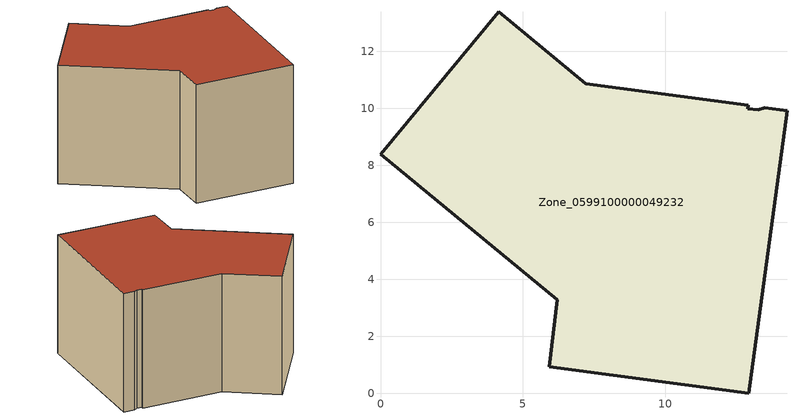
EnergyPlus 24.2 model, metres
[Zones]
Zone_0599100000049232
 floor ground (C_G): 13.49,10.02 14.27,9.92 12.93,0 5.93,0.92 6.21,3.27 0,8.39 4.16,13.38 7.21,10.85 12.91,10.1 12.89,9.98 13.25,9.94 z0
 wall outside (C_F): 5.93,0.92 12.93,0 14.27,9.92 13.49,10.02 13.25,9.94 12.89,9.98 12.91,10.1 7.21,10.85 4.16,13.38 0,8.39 6.21,3.27 5.93,0.92 z0:8.56
 roof outside (C_R): 14.27,9.92 13.49,10.02 13.25,9.94 12.89,9.98 12.91,10.1 7.21,10.85 4.16,13.38 0,8.39 6.21,3.27 5.93,0.92 12.93,0 z8.56
[BUILDING]
Pand.0599100000049232: North Axis=0; Terrain=City; Loads Convergence Tolerance Value=0.04; Temperature Convergence Tolerance Value=0.4; Solar Distribution=FullExterior; Maximum Number of Warmup Days=25; Minimum Number of Warmup Days=1
[Site:Location]
Rotterdam.The.Hague.AP_ZH_NLD Design_Conditions: Latitude=51.96; Longitude=4.45; Time Zone=1; Elevation=-4.5
[SITE:GROUNDTEMPERATURE:BUILDINGSURFACE]
18, 18, 18, 18, 18, 18, 18, 18, 18, 18, 18, 18
[MATERIAL] Thermal Absorptance=0.9; Solar Absorptance=0.7; Visible Absorptance=0.7
Name | Roughness | Thickness | Conductivity | Density | Specific Heat
G.TC.1946-1964 | MediumSmooth | 0.15 | 1 | 540 | 1210
F.TC.1946-1964 | Rough | 0.3 | 0.857143 | 1920 | 840
R.TC.1946-1964 | MediumRough | 0.2 | 0.235294 | 1500 | 1000
[CONSTRUCTION]
C_G: G.TC.1946-1964
C_F: F.TC.1946-1964
C_R: R.TC.1946-1964
[ZONE]
Zone_0599100000049232: Type=1; Multiplier=1; Ceiling Height=Autocalculate; Volume=Autocalculate; Floor Area=autocalculate; Part of Total Floor Area=Yes
[ZONEINFILTRATION:DESIGNFLOWRATE]
Infil_Zone_0599100000049232: Zone or ZoneList or Space or SpaceList=Zone_0599100000049232; Schedule=AlwaysOn; Design Flow Rate Calculation Method=Flow/Area; Flow Rate per Floor Area=0.003; Constant Term Coefficient=1; Temperature Term Coefficient=0; Velocity Term Coefficient=0; Velocity Squared Term Coefficient=0
[HVACTEMPLATE:ZONE:IDEALLOADSAIRSYSTEM]
Zone_0599100000049232: Maximum Heating Supply Air Temperature=50; Minimum Cooling Supply Air Temperature=13; Maximum Heating Supply Air Humidity Ratio=0.0156; Minimum Cooling Supply Air Humidity Ratio=0.0077; Heating Limit=NoLimit; Cooling Limit=NoLimit; Dehumidification Control Type=ConstantSensibleHeatRatio; Cooling Sensible Heat Ratio=0.7; Dehumidification Setpoint=60; Humidification Control Type=None; Humidification Setpoint=30; Outdoor Air Method=None; Outdoor Air Flow Rate per Person=0.00944; Outdoor Air Flow Rate per Zone Floor Area=0; Outdoor Air Flow Rate per Zone=0; Demand Controlled Ventilation Type=None; Outdoor Air Economizer Type=NoEconomizer; Heat Recovery Type=None; Sensible Heat Recovery Effectiveness=0.7; Latent Heat Recovery Effectiveness=0.65
[ZONECONTROL:THERMOSTAT]
ThermostatControl_Zone_0599100000049232: Zone or ZoneList=Zone_0599100000049232; Control Type Schedule=DualSetpointControlType; Control 1=Thermostat_Zone_0599100000049232; Temperature Difference Between Cutout And Setpoint=0
[THERMOSTATSETPOINT:DUALSETPOINT]
Thermostat_Zone_0599100000049232: Heating Setpoint Temperature Schedule=HeatingSetpoint_Zone_0599100000049232; Cooling Setpoint Temperature Schedule=CoolingSetpoint_Zone_0599100000049232
[SCHEDULE:COMPACT]
HeatingSetpoint_Zone_0599100000049232: Through: 12/31, For: AllDays, Until: 24:00, 21
CoolingSetpoint_Zone_0599100000049232: Through: 12/31, For: AllDays, Until: 24:00, 24
DualSetpointControlType: Through: 12/31, For: AllDays, Until: 24:00, 4
AlwaysOn: Through: 12/31, For: AllDays, Until: 24:00, 1
